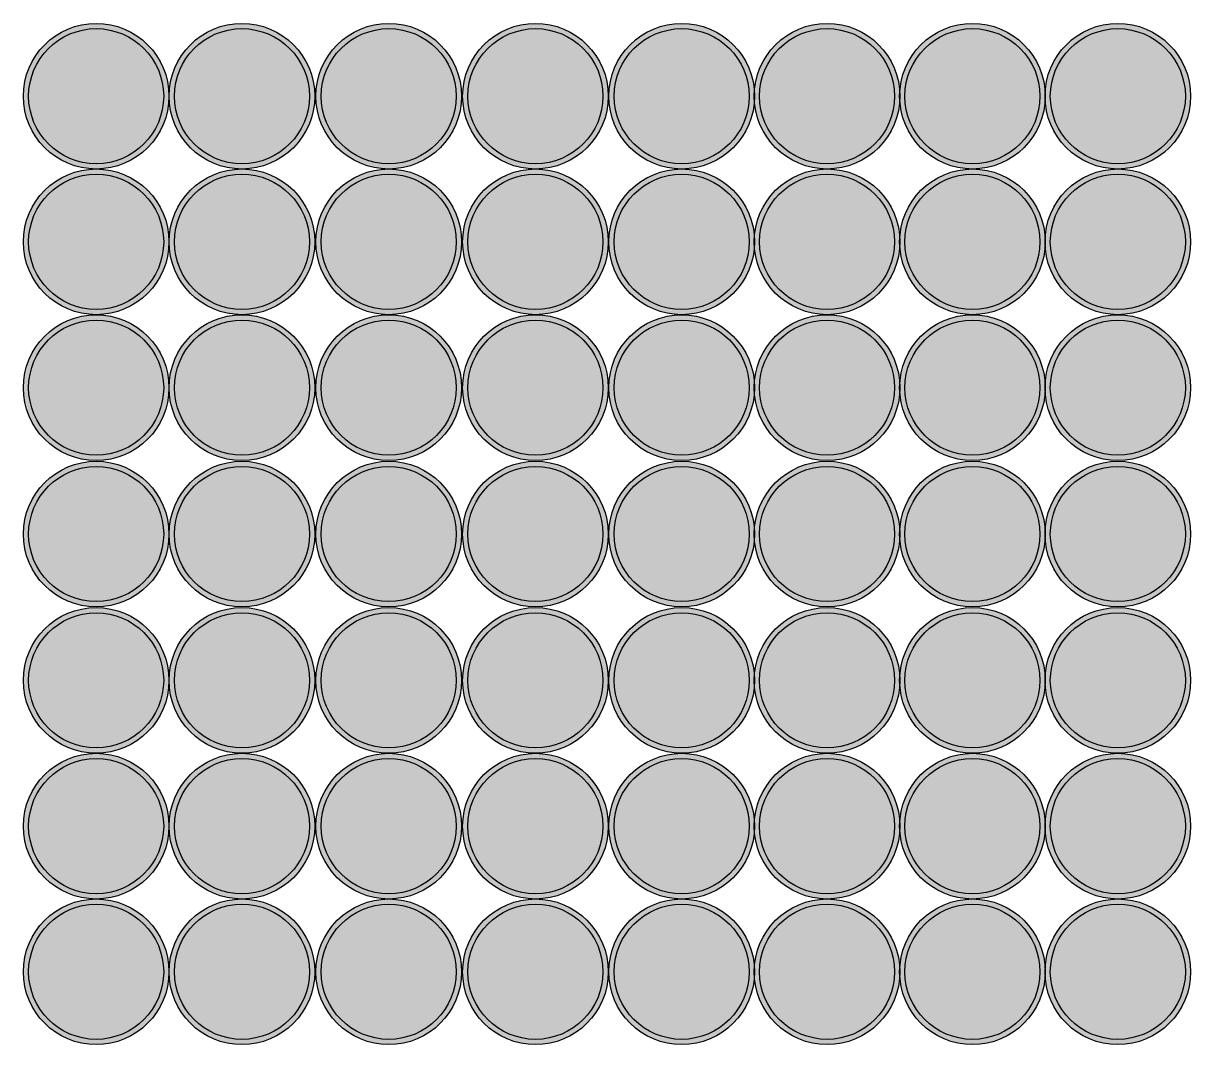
# Model space of a CAD drawing. Header units: inches. Extents: x 2620 to 4317, y 1826 to 2873.
# Drawn here: x 3246.76 to 3274.33, y 2440.18 to 2464.3 of the extents above; entities that cross this region are included whole.
import ezdxf

# ---------------------------------------------------------------- set-up
doc = ezdxf.new("R2010")
doc.units = ezdxf.units.IN
doc.header["$MEASUREMENT"] = 0

msp = doc.modelspace()

# ---------------------------------------------------------------- hatches: boundary and pattern name
h = msp.add_hatch(color=256)
h.dxf.hatch_style = 1
h.set_gradient(color1=(41, 49, 137), color2=(19, 103, 52), tint=1, name='INVCURVED')
h.paths.add_polyline_path([(3246.7558, 2462.5798, 1), (3250.1958, 2462.5798, 1)])
h.paths.add_polyline_path([(3250.0708, 2462.5798, -1), (3246.8808, 2462.5798, -1)], flags=16)
h = msp.add_hatch(color=256)
h.dxf.hatch_style = 1
h.set_gradient(color1=(41, 49, 137), color2=(19, 103, 52), tint=1, name='INVCURVED')
h.paths.add_polyline_path([(3250.19953, 2462.5798, 1), (3253.63953, 2462.5798, 1)])
h.paths.add_polyline_path([(3253.51453, 2462.5798, -1), (3250.32453, 2462.5798, -1)], flags=16)
h = msp.add_hatch(color=256)
h.dxf.hatch_style = 1
h.set_gradient(color1=(41, 49, 137), color2=(19, 103, 52), tint=1, name='INVCURVED')
h.paths.add_polyline_path([(3253.66808, 2462.5798, 1), (3257.10808, 2462.5798, 1)])
h.paths.add_polyline_path([(3256.98308, 2462.5798, -1), (3253.79308, 2462.5798, -1)], flags=16)
h = msp.add_hatch(color=256)
h.dxf.hatch_style = 1
h.set_gradient(color1=(41, 49, 137), color2=(19, 103, 52), tint=1, name='INVCURVED')
h.paths.add_polyline_path([(3257.13427, 2462.5798, 1), (3260.57427, 2462.5798, 1)])
h.paths.add_polyline_path([(3260.44927, 2462.5798, -1), (3257.25927, 2462.5798, -1)], flags=16)
h = msp.add_hatch(color=256)
h.dxf.hatch_style = 1
h.set_gradient(color1=(41, 49, 137), color2=(19, 103, 52), tint=1, name='INVCURVED')
h.paths.add_polyline_path([(3260.5882, 2462.5798, 1), (3264.0282, 2462.5798, 1)])
h.paths.add_polyline_path([(3263.9032, 2462.5798, -1), (3260.7132, 2462.5798, -1)], flags=16)
h = msp.add_hatch(color=256)
h.dxf.hatch_style = 1
h.set_gradient(color1=(41, 49, 137), color2=(19, 103, 52), tint=1, name='INVCURVED')
h.paths.add_polyline_path([(3264.02297, 2462.5798, 1), (3267.46297, 2462.5798, 1)])
h.paths.add_polyline_path([(3267.33797, 2462.5798, -1), (3264.14797, 2462.5798, -1)], flags=16)
h = msp.add_hatch(color=256)
h.dxf.hatch_style = 1
h.set_gradient(color1=(41, 49, 137), color2=(19, 103, 52), tint=1, name='INVCURVED')
h.paths.add_polyline_path([(3267.45774, 2462.5798, 1), (3270.89774, 2462.5798, 1)])
h.paths.add_polyline_path([(3270.77274, 2462.5798, -1), (3267.58274, 2462.5798, -1)], flags=16)
h = msp.add_hatch(color=256)
h.dxf.hatch_style = 1
h.set_gradient(color1=(41, 49, 137), color2=(19, 103, 52), tint=1, name='INVCURVED')
h.paths.add_polyline_path([(3270.89233, 2462.5798, 1), (3274.33233, 2462.5798, 1)])
h.paths.add_polyline_path([(3274.20733, 2462.5798, -1), (3271.01733, 2462.5798, -1)], flags=16)
h = msp.add_hatch(color=256)
h.dxf.hatch_style = 1
h.set_gradient(color1=(242, 103, 34), color2=(248, 153, 30), tint=1)
h.paths.add_polyline_path([(3250.0708, 2462.5798, 1), (3246.8808, 2462.5798, 1)])
h = msp.add_hatch(color=256)
h.dxf.hatch_style = 1
h.set_gradient(color1=(242, 103, 34), color2=(248, 153, 30), tint=1)
h.paths.add_polyline_path([(3253.51453, 2462.5798, 1), (3250.32453, 2462.5798, 1)])
h = msp.add_hatch(color=256)
h.dxf.hatch_style = 1
h.set_gradient(color1=(242, 103, 34), color2=(248, 153, 30), tint=1)
h.paths.add_polyline_path([(3256.98308, 2462.5798, 1), (3253.79308, 2462.5798, 1)])
h = msp.add_hatch(color=256)
h.dxf.hatch_style = 1
h.set_gradient(color1=(242, 103, 34), color2=(248, 153, 30), tint=1)
h.paths.add_polyline_path([(3260.44927, 2462.5798, 1), (3257.25927, 2462.5798, 1)])
h = msp.add_hatch(color=256)
h.dxf.hatch_style = 1
h.set_gradient(color1=(242, 103, 34), color2=(248, 153, 30), tint=1)
h.paths.add_polyline_path([(3263.9032, 2462.5798, 1), (3260.7132, 2462.5798, 1)])
h = msp.add_hatch(color=256)
h.dxf.hatch_style = 1
h.set_gradient(color1=(242, 103, 34), color2=(248, 153, 30), tint=1)
h.paths.add_polyline_path([(3267.33797, 2462.5798, 1), (3264.14797, 2462.5798, 1)])
h = msp.add_hatch(color=256)
h.dxf.hatch_style = 1
h.set_gradient(color1=(242, 103, 34), color2=(248, 153, 30), tint=1)
h.paths.add_polyline_path([(3270.77274, 2462.5798, 1), (3267.58274, 2462.5798, 1)])
h = msp.add_hatch(color=256)
h.dxf.hatch_style = 1
h.set_gradient(color1=(242, 103, 34), color2=(248, 153, 30), tint=1)
h.paths.add_polyline_path([(3274.20733, 2462.5798, 1), (3271.01733, 2462.5798, 1)])
h = msp.add_hatch(color=256)
h.dxf.hatch_style = 1
h.set_gradient(color1=(41, 49, 137), color2=(19, 103, 52), tint=1, name='INVCURVED')
h.paths.add_polyline_path([(3246.7558, 2459.14086, 1), (3250.1958, 2459.14086, 1)])
h.paths.add_polyline_path([(3250.0708, 2459.14086, -1), (3246.8808, 2459.14086, -1)], flags=16)
h = msp.add_hatch(color=256)
h.dxf.hatch_style = 1
h.set_gradient(color1=(242, 103, 34), color2=(248, 153, 30), tint=1)
h.paths.add_polyline_path([(3250.0708, 2459.14086, 1), (3246.8808, 2459.14086, 1)])
h = msp.add_hatch(color=256)
h.dxf.hatch_style = 1
h.set_gradient(color1=(41, 49, 137), color2=(19, 103, 52), tint=1, name='INVCURVED')
h.paths.add_polyline_path([(3250.19953, 2459.14086, 1), (3253.63953, 2459.14086, 1)])
h.paths.add_polyline_path([(3253.51453, 2459.14086, -1), (3250.32453, 2459.14086, -1)], flags=16)
h = msp.add_hatch(color=256)
h.dxf.hatch_style = 1
h.set_gradient(color1=(242, 103, 34), color2=(248, 153, 30), tint=1)
h.paths.add_polyline_path([(3253.51453, 2459.14086, 1), (3250.32453, 2459.14086, 1)])
h = msp.add_hatch(color=256)
h.dxf.hatch_style = 1
h.set_gradient(color1=(41, 49, 137), color2=(19, 103, 52), tint=1, name='INVCURVED')
h.paths.add_polyline_path([(3253.66808, 2459.14086, 1), (3257.10808, 2459.14086, 1)])
h.paths.add_polyline_path([(3256.98308, 2459.14086, -1), (3253.79308, 2459.14086, -1)], flags=16)
h = msp.add_hatch(color=256)
h.dxf.hatch_style = 1
h.set_gradient(color1=(242, 103, 34), color2=(248, 153, 30), tint=1)
h.paths.add_polyline_path([(3256.98308, 2459.14086, 1), (3253.79308, 2459.14086, 1)])
h = msp.add_hatch(color=256)
h.dxf.hatch_style = 1
h.set_gradient(color1=(41, 49, 137), color2=(19, 103, 52), tint=1, name='INVCURVED')
h.paths.add_polyline_path([(3257.13427, 2459.14086, 1), (3260.57427, 2459.14086, 1)])
h.paths.add_polyline_path([(3260.44927, 2459.14086, -1), (3257.25927, 2459.14086, -1)], flags=16)
h = msp.add_hatch(color=256)
h.dxf.hatch_style = 1
h.set_gradient(color1=(242, 103, 34), color2=(248, 153, 30), tint=1)
h.paths.add_polyline_path([(3260.44927, 2459.14086, 1), (3257.25927, 2459.14086, 1)])
h = msp.add_hatch(color=256)
h.dxf.hatch_style = 1
h.set_gradient(color1=(41, 49, 137), color2=(19, 103, 52), tint=1, name='INVCURVED')
h.paths.add_polyline_path([(3260.5882, 2459.14086, 1), (3264.0282, 2459.14086, 1)])
h.paths.add_polyline_path([(3263.9032, 2459.14086, -1), (3260.7132, 2459.14086, -1)], flags=16)
h = msp.add_hatch(color=256)
h.dxf.hatch_style = 1
h.set_gradient(color1=(242, 103, 34), color2=(248, 153, 30), tint=1)
h.paths.add_polyline_path([(3263.9032, 2459.14086, 1), (3260.7132, 2459.14086, 1)])
h = msp.add_hatch(color=256)
h.dxf.hatch_style = 1
h.set_gradient(color1=(41, 49, 137), color2=(19, 103, 52), tint=1, name='INVCURVED')
h.paths.add_polyline_path([(3264.02297, 2459.14086, 1), (3267.46297, 2459.14086, 1)])
h.paths.add_polyline_path([(3267.33797, 2459.14086, -1), (3264.14797, 2459.14086, -1)], flags=16)
h = msp.add_hatch(color=256)
h.dxf.hatch_style = 1
h.set_gradient(color1=(242, 103, 34), color2=(248, 153, 30), tint=1)
h.paths.add_polyline_path([(3267.33797, 2459.14086, 1), (3264.14797, 2459.14086, 1)])
h = msp.add_hatch(color=256)
h.dxf.hatch_style = 1
h.set_gradient(color1=(41, 49, 137), color2=(19, 103, 52), tint=1, name='INVCURVED')
h.paths.add_polyline_path([(3267.45774, 2459.14086, 1), (3270.89774, 2459.14086, 1)])
h.paths.add_polyline_path([(3270.77274, 2459.14086, -1), (3267.58274, 2459.14086, -1)], flags=16)
h = msp.add_hatch(color=256)
h.dxf.hatch_style = 1
h.set_gradient(color1=(242, 103, 34), color2=(248, 153, 30), tint=1)
h.paths.add_polyline_path([(3270.77274, 2459.14086, 1), (3267.58274, 2459.14086, 1)])
h = msp.add_hatch(color=256)
h.dxf.hatch_style = 1
h.set_gradient(color1=(41, 49, 137), color2=(19, 103, 52), tint=1, name='INVCURVED')
h.paths.add_polyline_path([(3270.89233, 2459.14086, 1), (3274.33233, 2459.14086, 1)])
h.paths.add_polyline_path([(3274.20733, 2459.14086, -1), (3271.01733, 2459.14086, -1)], flags=16)
h = msp.add_hatch(color=256)
h.dxf.hatch_style = 1
h.set_gradient(color1=(242, 103, 34), color2=(248, 153, 30), tint=1)
h.paths.add_polyline_path([(3274.20733, 2459.14086, 1), (3271.01733, 2459.14086, 1)])
h = msp.add_hatch(color=256)
h.dxf.hatch_style = 1
h.set_gradient(color1=(41, 49, 137), color2=(19, 103, 52), tint=1, name='INVCURVED')
h.paths.add_polyline_path([(3246.7558, 2455.69734, 1), (3250.1958, 2455.69734, 1)])
h.paths.add_polyline_path([(3250.0708, 2455.69734, -1), (3246.8808, 2455.69734, -1)], flags=16)
h = msp.add_hatch(color=256)
h.dxf.hatch_style = 1
h.set_gradient(color1=(41, 49, 137), color2=(19, 103, 52), tint=1, name='INVCURVED')
h.paths.add_polyline_path([(3250.19953, 2455.69734, 1), (3253.63953, 2455.69734, 1)])
h.paths.add_polyline_path([(3253.51453, 2455.69734, -1), (3250.32453, 2455.69734, -1)], flags=16)
h = msp.add_hatch(color=256)
h.dxf.hatch_style = 1
h.set_gradient(color1=(41, 49, 137), color2=(19, 103, 52), tint=1, name='INVCURVED')
h.paths.add_polyline_path([(3253.66808, 2455.69734, 1), (3257.10808, 2455.69734, 1)])
h.paths.add_polyline_path([(3256.98308, 2455.69734, -1), (3253.79308, 2455.69734, -1)], flags=16)
h = msp.add_hatch(color=256)
h.dxf.hatch_style = 1
h.set_gradient(color1=(41, 49, 137), color2=(19, 103, 52), tint=1, name='INVCURVED')
h.paths.add_polyline_path([(3257.13427, 2455.69734, 1), (3260.57427, 2455.69734, 1)])
h.paths.add_polyline_path([(3260.44927, 2455.69734, -1), (3257.25927, 2455.69734, -1)], flags=16)
h = msp.add_hatch(color=256)
h.dxf.hatch_style = 1
h.set_gradient(color1=(41, 49, 137), color2=(19, 103, 52), tint=1, name='INVCURVED')
h.paths.add_polyline_path([(3260.5882, 2455.69734, 1), (3264.0282, 2455.69734, 1)])
h.paths.add_polyline_path([(3263.9032, 2455.69734, -1), (3260.7132, 2455.69734, -1)], flags=16)
h = msp.add_hatch(color=256)
h.dxf.hatch_style = 1
h.set_gradient(color1=(41, 49, 137), color2=(19, 103, 52), tint=1, name='INVCURVED')
h.paths.add_polyline_path([(3264.02297, 2455.69734, 1), (3267.46297, 2455.69734, 1)])
h.paths.add_polyline_path([(3267.33797, 2455.69734, -1), (3264.14797, 2455.69734, -1)], flags=16)
h = msp.add_hatch(color=256)
h.dxf.hatch_style = 1
h.set_gradient(color1=(41, 49, 137), color2=(19, 103, 52), tint=1, name='INVCURVED')
h.paths.add_polyline_path([(3267.45774, 2455.69734, 1), (3270.89774, 2455.69734, 1)])
h.paths.add_polyline_path([(3270.77274, 2455.69734, -1), (3267.58274, 2455.69734, -1)], flags=16)
h = msp.add_hatch(color=256)
h.dxf.hatch_style = 1
h.set_gradient(color1=(41, 49, 137), color2=(19, 103, 52), tint=1, name='INVCURVED')
h.paths.add_polyline_path([(3270.89233, 2455.69734, 1), (3274.33233, 2455.69734, 1)])
h.paths.add_polyline_path([(3274.20733, 2455.69734, -1), (3271.01733, 2455.69734, -1)], flags=16)
h = msp.add_hatch(color=256)
h.dxf.hatch_style = 1
h.set_gradient(color1=(242, 103, 34), color2=(248, 153, 30), tint=1)
h.paths.add_polyline_path([(3250.0708, 2455.69734, 1), (3246.8808, 2455.69734, 1)])
h = msp.add_hatch(color=256)
h.dxf.hatch_style = 1
h.set_gradient(color1=(242, 103, 34), color2=(248, 153, 30), tint=1)
h.paths.add_polyline_path([(3253.51453, 2455.69734, 1), (3250.32453, 2455.69734, 1)])
h = msp.add_hatch(color=256)
h.dxf.hatch_style = 1
h.set_gradient(color1=(242, 103, 34), color2=(248, 153, 30), tint=1)
h.paths.add_polyline_path([(3256.98308, 2455.69734, 1), (3253.79308, 2455.69734, 1)])
h = msp.add_hatch(color=256)
h.dxf.hatch_style = 1
h.set_gradient(color1=(242, 103, 34), color2=(248, 153, 30), tint=1)
h.paths.add_polyline_path([(3260.44927, 2455.69734, 1), (3257.25927, 2455.69734, 1)])
h = msp.add_hatch(color=256)
h.dxf.hatch_style = 1
h.set_gradient(color1=(242, 103, 34), color2=(248, 153, 30), tint=1)
h.paths.add_polyline_path([(3263.9032, 2455.69734, 1), (3260.7132, 2455.69734, 1)])
h = msp.add_hatch(color=256)
h.dxf.hatch_style = 1
h.set_gradient(color1=(242, 103, 34), color2=(248, 153, 30), tint=1)
h.paths.add_polyline_path([(3267.33797, 2455.69734, 1), (3264.14797, 2455.69734, 1)])
h = msp.add_hatch(color=256)
h.dxf.hatch_style = 1
h.set_gradient(color1=(242, 103, 34), color2=(248, 153, 30), tint=1)
h.paths.add_polyline_path([(3270.77274, 2455.69734, 1), (3267.58274, 2455.69734, 1)])
h = msp.add_hatch(color=256)
h.dxf.hatch_style = 1
h.set_gradient(color1=(242, 103, 34), color2=(248, 153, 30), tint=1)
h.paths.add_polyline_path([(3274.20733, 2455.69734, 1), (3271.01733, 2455.69734, 1)])
h = msp.add_hatch(color=256)
h.dxf.hatch_style = 1
h.set_gradient(color1=(41, 49, 137), color2=(19, 103, 52), tint=1, name='INVCURVED')
h.paths.add_polyline_path([(3246.7558, 2452.23998, 1), (3250.1958, 2452.23998, 1)])
h.paths.add_polyline_path([(3250.0708, 2452.23998, -1), (3246.8808, 2452.23998, -1)], flags=16)
h = msp.add_hatch(color=256)
h.dxf.hatch_style = 1
h.set_gradient(color1=(242, 103, 34), color2=(248, 153, 30), tint=1)
h.paths.add_polyline_path([(3250.0708, 2452.23998, 1), (3246.8808, 2452.23998, 1)])
h = msp.add_hatch(color=256)
h.dxf.hatch_style = 1
h.set_gradient(color1=(41, 49, 137), color2=(19, 103, 52), tint=1, name='INVCURVED')
h.paths.add_polyline_path([(3250.19953, 2452.23998, 1), (3253.63953, 2452.23998, 1)])
h.paths.add_polyline_path([(3253.51453, 2452.23998, -1), (3250.32453, 2452.23998, -1)], flags=16)
h = msp.add_hatch(color=256)
h.dxf.hatch_style = 1
h.set_gradient(color1=(242, 103, 34), color2=(248, 153, 30), tint=1)
h.paths.add_polyline_path([(3253.51453, 2452.23998, 1), (3250.32453, 2452.23998, 1)])
h = msp.add_hatch(color=256)
h.dxf.hatch_style = 1
h.set_gradient(color1=(41, 49, 137), color2=(19, 103, 52), tint=1, name='INVCURVED')
h.paths.add_polyline_path([(3253.66808, 2452.23998, 1), (3257.10808, 2452.23998, 1)])
h.paths.add_polyline_path([(3256.98308, 2452.23998, -1), (3253.79308, 2452.23998, -1)], flags=16)
h = msp.add_hatch(color=256)
h.dxf.hatch_style = 1
h.set_gradient(color1=(242, 103, 34), color2=(248, 153, 30), tint=1)
h.paths.add_polyline_path([(3256.98308, 2452.23998, 1), (3253.79308, 2452.23998, 1)])
h = msp.add_hatch(color=256)
h.dxf.hatch_style = 1
h.set_gradient(color1=(41, 49, 137), color2=(19, 103, 52), tint=1, name='INVCURVED')
h.paths.add_polyline_path([(3257.13427, 2452.23998, 1), (3260.57427, 2452.23998, 1)])
h.paths.add_polyline_path([(3260.44927, 2452.23998, -1), (3257.25927, 2452.23998, -1)], flags=16)
h = msp.add_hatch(color=256)
h.dxf.hatch_style = 1
h.set_gradient(color1=(242, 103, 34), color2=(248, 153, 30), tint=1)
h.paths.add_polyline_path([(3260.44927, 2452.23998, 1), (3257.25927, 2452.23998, 1)])
h = msp.add_hatch(color=256)
h.dxf.hatch_style = 1
h.set_gradient(color1=(41, 49, 137), color2=(19, 103, 52), tint=1, name='INVCURVED')
h.paths.add_polyline_path([(3260.5882, 2452.23998, 1), (3264.0282, 2452.23998, 1)])
h.paths.add_polyline_path([(3263.9032, 2452.23998, -1), (3260.7132, 2452.23998, -1)], flags=16)
h = msp.add_hatch(color=256)
h.dxf.hatch_style = 1
h.set_gradient(color1=(242, 103, 34), color2=(248, 153, 30), tint=1)
h.paths.add_polyline_path([(3263.9032, 2452.23998, 1), (3260.7132, 2452.23998, 1)])
h = msp.add_hatch(color=256)
h.dxf.hatch_style = 1
h.set_gradient(color1=(41, 49, 137), color2=(19, 103, 52), tint=1, name='INVCURVED')
h.paths.add_polyline_path([(3264.02297, 2452.23998, 1), (3267.46297, 2452.23998, 1)])
h.paths.add_polyline_path([(3267.33797, 2452.23998, -1), (3264.14797, 2452.23998, -1)], flags=16)
h = msp.add_hatch(color=256)
h.dxf.hatch_style = 1
h.set_gradient(color1=(242, 103, 34), color2=(248, 153, 30), tint=1)
h.paths.add_polyline_path([(3267.33797, 2452.23998, 1), (3264.14797, 2452.23998, 1)])
h = msp.add_hatch(color=256)
h.dxf.hatch_style = 1
h.set_gradient(color1=(41, 49, 137), color2=(19, 103, 52), tint=1, name='INVCURVED')
h.paths.add_polyline_path([(3267.45774, 2452.23998, 1), (3270.89774, 2452.23998, 1)])
h.paths.add_polyline_path([(3270.77274, 2452.23998, -1), (3267.58274, 2452.23998, -1)], flags=16)
h = msp.add_hatch(color=256)
h.dxf.hatch_style = 1
h.set_gradient(color1=(242, 103, 34), color2=(248, 153, 30), tint=1)
h.paths.add_polyline_path([(3270.77274, 2452.23998, 1), (3267.58274, 2452.23998, 1)])
h = msp.add_hatch(color=256)
h.dxf.hatch_style = 1
h.set_gradient(color1=(41, 49, 137), color2=(19, 103, 52), tint=1, name='INVCURVED')
h.paths.add_polyline_path([(3270.89233, 2452.23998, 1), (3274.33233, 2452.23998, 1)])
h.paths.add_polyline_path([(3274.20733, 2452.23998, -1), (3271.01733, 2452.23998, -1)], flags=16)
h = msp.add_hatch(color=256)
h.dxf.hatch_style = 1
h.set_gradient(color1=(242, 103, 34), color2=(248, 153, 30), tint=1)
h.paths.add_polyline_path([(3274.20733, 2452.23998, 1), (3271.01733, 2452.23998, 1)])
h = msp.add_hatch(color=256)
h.dxf.hatch_style = 1
h.set_gradient(color1=(41, 49, 137), color2=(19, 103, 52), tint=1, name='INVCURVED')
h.paths.add_polyline_path([(3246.7558, 2448.7857, 1), (3250.1958, 2448.7857, 1)])
h.paths.add_polyline_path([(3250.0708, 2448.7857, -1), (3246.8808, 2448.7857, -1)], flags=16)
h = msp.add_hatch(color=256)
h.dxf.hatch_style = 1
h.set_gradient(color1=(41, 49, 137), color2=(19, 103, 52), tint=1, name='INVCURVED')
h.paths.add_polyline_path([(3250.19953, 2448.7857, 1), (3253.63953, 2448.7857, 1)])
h.paths.add_polyline_path([(3253.51453, 2448.7857, -1), (3250.32453, 2448.7857, -1)], flags=16)
h = msp.add_hatch(color=256)
h.dxf.hatch_style = 1
h.set_gradient(color1=(41, 49, 137), color2=(19, 103, 52), tint=1, name='INVCURVED')
h.paths.add_polyline_path([(3253.66808, 2448.7857, 1), (3257.10808, 2448.7857, 1)])
h.paths.add_polyline_path([(3256.98308, 2448.7857, -1), (3253.79308, 2448.7857, -1)], flags=16)
h = msp.add_hatch(color=256)
h.dxf.hatch_style = 1
h.set_gradient(color1=(41, 49, 137), color2=(19, 103, 52), tint=1, name='INVCURVED')
h.paths.add_polyline_path([(3257.13427, 2448.7857, 1), (3260.57427, 2448.7857, 1)])
h.paths.add_polyline_path([(3260.44927, 2448.7857, -1), (3257.25927, 2448.7857, -1)], flags=16)
h = msp.add_hatch(color=256)
h.dxf.hatch_style = 1
h.set_gradient(color1=(41, 49, 137), color2=(19, 103, 52), tint=1, name='INVCURVED')
h.paths.add_polyline_path([(3260.5882, 2448.7857, 1), (3264.0282, 2448.7857, 1)])
h.paths.add_polyline_path([(3263.9032, 2448.7857, -1), (3260.7132, 2448.7857, -1)], flags=16)
h = msp.add_hatch(color=256)
h.dxf.hatch_style = 1
h.set_gradient(color1=(41, 49, 137), color2=(19, 103, 52), tint=1, name='INVCURVED')
h.paths.add_polyline_path([(3264.02297, 2448.7857, 1), (3267.46297, 2448.7857, 1)])
h.paths.add_polyline_path([(3267.33797, 2448.7857, -1), (3264.14797, 2448.7857, -1)], flags=16)
h = msp.add_hatch(color=256)
h.dxf.hatch_style = 1
h.set_gradient(color1=(41, 49, 137), color2=(19, 103, 52), tint=1, name='INVCURVED')
h.paths.add_polyline_path([(3267.45774, 2448.7857, 1), (3270.89774, 2448.7857, 1)])
h.paths.add_polyline_path([(3270.77274, 2448.7857, -1), (3267.58274, 2448.7857, -1)], flags=16)
h = msp.add_hatch(color=256)
h.dxf.hatch_style = 1
h.set_gradient(color1=(41, 49, 137), color2=(19, 103, 52), tint=1, name='INVCURVED')
h.paths.add_polyline_path([(3270.89233, 2448.7857, 1), (3274.33233, 2448.7857, 1)])
h.paths.add_polyline_path([(3274.20733, 2448.7857, -1), (3271.01733, 2448.7857, -1)], flags=16)
h = msp.add_hatch(color=256)
h.dxf.hatch_style = 1
h.set_gradient(color1=(242, 103, 34), color2=(248, 153, 30), tint=1)
h.paths.add_polyline_path([(3250.0708, 2448.7857, 1), (3246.8808, 2448.7857, 1)])
h = msp.add_hatch(color=256)
h.dxf.hatch_style = 1
h.set_gradient(color1=(242, 103, 34), color2=(248, 153, 30), tint=1)
h.paths.add_polyline_path([(3253.51453, 2448.7857, 1), (3250.32453, 2448.7857, 1)])
h = msp.add_hatch(color=256)
h.dxf.hatch_style = 1
h.set_gradient(color1=(242, 103, 34), color2=(248, 153, 30), tint=1)
h.paths.add_polyline_path([(3256.98308, 2448.7857, 1), (3253.79308, 2448.7857, 1)])
h = msp.add_hatch(color=256)
h.dxf.hatch_style = 1
h.set_gradient(color1=(242, 103, 34), color2=(248, 153, 30), tint=1)
h.paths.add_polyline_path([(3260.44927, 2448.7857, 1), (3257.25927, 2448.7857, 1)])
h = msp.add_hatch(color=256)
h.dxf.hatch_style = 1
h.set_gradient(color1=(242, 103, 34), color2=(248, 153, 30), tint=1)
h.paths.add_polyline_path([(3263.9032, 2448.7857, 1), (3260.7132, 2448.7857, 1)])
h = msp.add_hatch(color=256)
h.dxf.hatch_style = 1
h.set_gradient(color1=(242, 103, 34), color2=(248, 153, 30), tint=1)
h.paths.add_polyline_path([(3267.33797, 2448.7857, 1), (3264.14797, 2448.7857, 1)])
h = msp.add_hatch(color=256)
h.dxf.hatch_style = 1
h.set_gradient(color1=(242, 103, 34), color2=(248, 153, 30), tint=1)
h.paths.add_polyline_path([(3270.77274, 2448.7857, 1), (3267.58274, 2448.7857, 1)])
h = msp.add_hatch(color=256)
h.dxf.hatch_style = 1
h.set_gradient(color1=(242, 103, 34), color2=(248, 153, 30), tint=1)
h.paths.add_polyline_path([(3274.20733, 2448.7857, 1), (3271.01733, 2448.7857, 1)])
h = msp.add_hatch(color=256)
h.dxf.hatch_style = 1
h.set_gradient(color1=(41, 49, 137), color2=(19, 103, 52), tint=1, name='INVCURVED')
h.paths.add_polyline_path([(3246.7558, 2445.34316, 1), (3250.1958, 2445.34316, 1)])
h.paths.add_polyline_path([(3250.0708, 2445.34316, -1), (3246.8808, 2445.34316, -1)], flags=16)
h = msp.add_hatch(color=256)
h.dxf.hatch_style = 1
h.set_gradient(color1=(242, 103, 34), color2=(248, 153, 30), tint=1)
h.paths.add_polyline_path([(3250.0708, 2445.34316, 1), (3246.8808, 2445.34316, 1)])
h = msp.add_hatch(color=256)
h.dxf.hatch_style = 1
h.set_gradient(color1=(41, 49, 137), color2=(19, 103, 52), tint=1, name='INVCURVED')
h.paths.add_polyline_path([(3250.19953, 2445.34316, 1), (3253.63953, 2445.34316, 1)])
h.paths.add_polyline_path([(3253.51453, 2445.34316, -1), (3250.32453, 2445.34316, -1)], flags=16)
h = msp.add_hatch(color=256)
h.dxf.hatch_style = 1
h.set_gradient(color1=(242, 103, 34), color2=(248, 153, 30), tint=1)
h.paths.add_polyline_path([(3253.51453, 2445.34316, 1), (3250.32453, 2445.34316, 1)])
h = msp.add_hatch(color=256)
h.dxf.hatch_style = 1
h.set_gradient(color1=(41, 49, 137), color2=(19, 103, 52), tint=1, name='INVCURVED')
h.paths.add_polyline_path([(3253.66808, 2445.34316, 1), (3257.10808, 2445.34316, 1)])
h.paths.add_polyline_path([(3256.98308, 2445.34316, -1), (3253.79308, 2445.34316, -1)], flags=16)
h = msp.add_hatch(color=256)
h.dxf.hatch_style = 1
h.set_gradient(color1=(242, 103, 34), color2=(248, 153, 30), tint=1)
h.paths.add_polyline_path([(3256.98308, 2445.34316, 1), (3253.79308, 2445.34316, 1)])
h = msp.add_hatch(color=256)
h.dxf.hatch_style = 1
h.set_gradient(color1=(41, 49, 137), color2=(19, 103, 52), tint=1, name='INVCURVED')
h.paths.add_polyline_path([(3257.13427, 2445.34316, 1), (3260.57427, 2445.34316, 1)])
h.paths.add_polyline_path([(3260.44927, 2445.34316, -1), (3257.25927, 2445.34316, -1)], flags=16)
h = msp.add_hatch(color=256)
h.dxf.hatch_style = 1
h.set_gradient(color1=(242, 103, 34), color2=(248, 153, 30), tint=1)
h.paths.add_polyline_path([(3260.44927, 2445.34316, 1), (3257.25927, 2445.34316, 1)])
h = msp.add_hatch(color=256)
h.dxf.hatch_style = 1
h.set_gradient(color1=(41, 49, 137), color2=(19, 103, 52), tint=1, name='INVCURVED')
h.paths.add_polyline_path([(3260.5882, 2445.34316, 1), (3264.0282, 2445.34316, 1)])
h.paths.add_polyline_path([(3263.9032, 2445.34316, -1), (3260.7132, 2445.34316, -1)], flags=16)
h = msp.add_hatch(color=256)
h.dxf.hatch_style = 1
h.set_gradient(color1=(242, 103, 34), color2=(248, 153, 30), tint=1)
h.paths.add_polyline_path([(3263.9032, 2445.34316, 1), (3260.7132, 2445.34316, 1)])
h = msp.add_hatch(color=256)
h.dxf.hatch_style = 1
h.set_gradient(color1=(41, 49, 137), color2=(19, 103, 52), tint=1, name='INVCURVED')
h.paths.add_polyline_path([(3264.02297, 2445.34316, 1), (3267.46297, 2445.34316, 1)])
h.paths.add_polyline_path([(3267.33797, 2445.34316, -1), (3264.14797, 2445.34316, -1)], flags=16)
h = msp.add_hatch(color=256)
h.dxf.hatch_style = 1
h.set_gradient(color1=(242, 103, 34), color2=(248, 153, 30), tint=1)
h.paths.add_polyline_path([(3267.33797, 2445.34316, 1), (3264.14797, 2445.34316, 1)])
h = msp.add_hatch(color=256)
h.dxf.hatch_style = 1
h.set_gradient(color1=(41, 49, 137), color2=(19, 103, 52), tint=1, name='INVCURVED')
h.paths.add_polyline_path([(3267.45774, 2445.34316, 1), (3270.89774, 2445.34316, 1)])
h.paths.add_polyline_path([(3270.77274, 2445.34316, -1), (3267.58274, 2445.34316, -1)], flags=16)
h = msp.add_hatch(color=256)
h.dxf.hatch_style = 1
h.set_gradient(color1=(242, 103, 34), color2=(248, 153, 30), tint=1)
h.paths.add_polyline_path([(3270.77274, 2445.34316, 1), (3267.58274, 2445.34316, 1)])
h = msp.add_hatch(color=256)
h.dxf.hatch_style = 1
h.set_gradient(color1=(41, 49, 137), color2=(19, 103, 52), tint=1, name='INVCURVED')
h.paths.add_polyline_path([(3270.89233, 2445.34316, 1), (3274.33233, 2445.34316, 1)])
h.paths.add_polyline_path([(3274.20733, 2445.34316, -1), (3271.01733, 2445.34316, -1)], flags=16)
h = msp.add_hatch(color=256)
h.dxf.hatch_style = 1
h.set_gradient(color1=(242, 103, 34), color2=(248, 153, 30), tint=1)
h.paths.add_polyline_path([(3274.20733, 2445.34316, 1), (3271.01733, 2445.34316, 1)])
h = msp.add_hatch(color=256)
h.dxf.hatch_style = 1
h.set_gradient(color1=(41, 49, 137), color2=(19, 103, 52), tint=1, name='INVCURVED')
h.paths.add_polyline_path([(3246.7558, 2441.90422, 1), (3250.1958, 2441.90422, 1)])
h.paths.add_polyline_path([(3250.0708, 2441.90422, -1), (3246.8808, 2441.90422, -1)], flags=16)
h = msp.add_hatch(color=256)
h.dxf.hatch_style = 1
h.set_gradient(color1=(41, 49, 137), color2=(19, 103, 52), tint=1, name='INVCURVED')
h.paths.add_polyline_path([(3250.19953, 2441.90422, 1), (3253.63953, 2441.90422, 1)])
h.paths.add_polyline_path([(3253.51453, 2441.90422, -1), (3250.32453, 2441.90422, -1)], flags=16)
h = msp.add_hatch(color=256)
h.dxf.hatch_style = 1
h.set_gradient(color1=(41, 49, 137), color2=(19, 103, 52), tint=1, name='INVCURVED')
h.paths.add_polyline_path([(3253.66808, 2441.90422, 1), (3257.10808, 2441.90422, 1)])
h.paths.add_polyline_path([(3256.98308, 2441.90422, -1), (3253.79308, 2441.90422, -1)], flags=16)
h = msp.add_hatch(color=256)
h.dxf.hatch_style = 1
h.set_gradient(color1=(41, 49, 137), color2=(19, 103, 52), tint=1, name='INVCURVED')
h.paths.add_polyline_path([(3257.13427, 2441.90422, 1), (3260.57427, 2441.90422, 1)])
h.paths.add_polyline_path([(3260.44927, 2441.90422, -1), (3257.25927, 2441.90422, -1)], flags=16)
h = msp.add_hatch(color=256)
h.dxf.hatch_style = 1
h.set_gradient(color1=(41, 49, 137), color2=(19, 103, 52), tint=1, name='INVCURVED')
h.paths.add_polyline_path([(3260.5882, 2441.90422, 1), (3264.0282, 2441.90422, 1)])
h.paths.add_polyline_path([(3263.9032, 2441.90422, -1), (3260.7132, 2441.90422, -1)], flags=16)
h = msp.add_hatch(color=256)
h.dxf.hatch_style = 1
h.set_gradient(color1=(41, 49, 137), color2=(19, 103, 52), tint=1, name='INVCURVED')
h.paths.add_polyline_path([(3264.02297, 2441.90422, 1), (3267.46297, 2441.90422, 1)])
h.paths.add_polyline_path([(3267.33797, 2441.90422, -1), (3264.14797, 2441.90422, -1)], flags=16)
h = msp.add_hatch(color=256)
h.dxf.hatch_style = 1
h.set_gradient(color1=(41, 49, 137), color2=(19, 103, 52), tint=1, name='INVCURVED')
h.paths.add_polyline_path([(3267.45774, 2441.90422, 1), (3270.89774, 2441.90422, 1)])
h.paths.add_polyline_path([(3270.77274, 2441.90422, -1), (3267.58274, 2441.90422, -1)], flags=16)
h = msp.add_hatch(color=256)
h.dxf.hatch_style = 1
h.set_gradient(color1=(41, 49, 137), color2=(19, 103, 52), tint=1, name='INVCURVED')
h.paths.add_polyline_path([(3270.89233, 2441.90422, 1), (3274.33233, 2441.90422, 1)])
h.paths.add_polyline_path([(3274.20733, 2441.90422, -1), (3271.01733, 2441.90422, -1)], flags=16)
h = msp.add_hatch(color=256)
h.dxf.hatch_style = 1
h.set_gradient(color1=(242, 103, 34), color2=(248, 153, 30), tint=1)
h.paths.add_polyline_path([(3250.0708, 2441.90422, 1), (3246.8808, 2441.90422, 1)])
h = msp.add_hatch(color=256)
h.dxf.hatch_style = 1
h.set_gradient(color1=(242, 103, 34), color2=(248, 153, 30), tint=1)
h.paths.add_polyline_path([(3253.51453, 2441.90422, 1), (3250.32453, 2441.90422, 1)])
h = msp.add_hatch(color=256)
h.dxf.hatch_style = 1
h.set_gradient(color1=(242, 103, 34), color2=(248, 153, 30), tint=1)
h.paths.add_polyline_path([(3256.98308, 2441.90422, 1), (3253.79308, 2441.90422, 1)])
h = msp.add_hatch(color=256)
h.dxf.hatch_style = 1
h.set_gradient(color1=(242, 103, 34), color2=(248, 153, 30), tint=1)
h.paths.add_polyline_path([(3260.44927, 2441.90422, 1), (3257.25927, 2441.90422, 1)])
h = msp.add_hatch(color=256)
h.dxf.hatch_style = 1
h.set_gradient(color1=(242, 103, 34), color2=(248, 153, 30), tint=1)
h.paths.add_polyline_path([(3263.9032, 2441.90422, 1), (3260.7132, 2441.90422, 1)])
h = msp.add_hatch(color=256)
h.dxf.hatch_style = 1
h.set_gradient(color1=(242, 103, 34), color2=(248, 153, 30), tint=1)
h.paths.add_polyline_path([(3267.33797, 2441.90422, 1), (3264.14797, 2441.90422, 1)])
h = msp.add_hatch(color=256)
h.dxf.hatch_style = 1
h.set_gradient(color1=(242, 103, 34), color2=(248, 153, 30), tint=1)
h.paths.add_polyline_path([(3270.77274, 2441.90422, 1), (3267.58274, 2441.90422, 1)])
h = msp.add_hatch(color=256)
h.dxf.hatch_style = 1
h.set_gradient(color1=(242, 103, 34), color2=(248, 153, 30), tint=1)
h.paths.add_polyline_path([(3274.20733, 2441.90422, 1), (3271.01733, 2441.90422, 1)])

# ---------------------------------------------------------------- linework, layer by layer
for centre, radius in [((3248.4758, 2462.5798), 1.72), ((3251.91953, 2462.5798), 1.72), ((3255.38808, 2462.5798), 1.72), ((3258.85427, 2462.5798), 1.72), ((3262.3082, 2462.5798), 1.72), ((3265.74297, 2462.5798), 1.72), ((3269.17774, 2462.5798), 1.72), ((3272.61233, 2462.5798), 1.72), ((3248.4758, 2462.5798), 1.595), ((3251.91953, 2462.5798), 1.595), ((3255.38808, 2462.5798), 1.595), ((3258.85427, 2462.5798), 1.595), ((3262.3082, 2462.5798), 1.595), ((3265.74297, 2462.5798), 1.595), ((3269.17774, 2462.5798), 1.595), ((3272.61233, 2462.5798), 1.595), ((3248.4758, 2459.14086), 1.72), ((3248.4758, 2459.14086), 1.595), ((3251.91953, 2459.14086), 1.72), ((3251.91953, 2459.14086), 1.595), ((3255.38808, 2459.14086), 1.72), ((3255.38808, 2459.14086), 1.595), ((3258.85427, 2459.14086), 1.72), ((3258.85427, 2459.14086), 1.595), ((3262.3082, 2459.14086), 1.72), ((3262.3082, 2459.14086), 1.595), ((3265.74297, 2459.14086), 1.72), ((3265.74297, 2459.14086), 1.595), ((3269.17774, 2459.14086), 1.72), ((3269.17774, 2459.14086), 1.595), ((3272.61233, 2459.14086), 1.72), ((3272.61233, 2459.14086), 1.595), ((3248.4758, 2455.69734), 1.72), ((3251.91953, 2455.69734), 1.72), ((3255.38808, 2455.69734), 1.72), ((3258.85427, 2455.69734), 1.72), ((3262.3082, 2455.69734), 1.72), ((3265.74297, 2455.69734), 1.72), ((3269.17774, 2455.69734), 1.72), ((3272.61233, 2455.69734), 1.72), ((3248.4758, 2455.69734), 1.595), ((3251.91953, 2455.69734), 1.595), ((3255.38808, 2455.69734), 1.595), ((3258.85427, 2455.69734), 1.595), ((3262.3082, 2455.69734), 1.595), ((3265.74297, 2455.69734), 1.595), ((3269.17774, 2455.69734), 1.595), ((3272.61233, 2455.69734), 1.595), ((3248.4758, 2452.23998), 1.72), ((3248.4758, 2452.23998), 1.595), ((3251.91953, 2452.23998), 1.72), ((3251.91953, 2452.23998), 1.595), ((3255.38808, 2452.23998), 1.72), ((3255.38808, 2452.23998), 1.595), ((3258.85427, 2452.23998), 1.72), ((3258.85427, 2452.23998), 1.595), ((3262.3082, 2452.23998), 1.72), ((3262.3082, 2452.23998), 1.595), ((3265.74297, 2452.23998), 1.72), ((3265.74297, 2452.23998), 1.595), ((3269.17774, 2452.23998), 1.72), ((3269.17774, 2452.23998), 1.595), ((3272.61233, 2452.23998), 1.72), ((3272.61233, 2452.23998), 1.595), ((3248.4758, 2448.7857), 1.72), ((3251.91953, 2448.7857), 1.72), ((3255.38808, 2448.7857), 1.72), ((3258.85427, 2448.7857), 1.72), ((3262.3082, 2448.7857), 1.72), ((3265.74297, 2448.7857), 1.72), ((3269.17774, 2448.7857), 1.72), ((3272.61233, 2448.7857), 1.72), ((3248.4758, 2448.7857), 1.595), ((3251.91953, 2448.7857), 1.595), ((3255.38808, 2448.7857), 1.595), ((3258.85427, 2448.7857), 1.595), ((3262.3082, 2448.7857), 1.595), ((3265.74297, 2448.7857), 1.595), ((3269.17774, 2448.7857), 1.595), ((3272.61233, 2448.7857), 1.595), ((3248.4758, 2445.34316), 1.72), ((3248.4758, 2445.34316), 1.595), ((3251.91953, 2445.34316), 1.72), ((3251.91953, 2445.34316), 1.595), ((3255.38808, 2445.34316), 1.72), ((3255.38808, 2445.34316), 1.595), ((3258.85427, 2445.34316), 1.72), ((3258.85427, 2445.34316), 1.595), ((3262.3082, 2445.34316), 1.72), ((3262.3082, 2445.34316), 1.595), ((3265.74297, 2445.34316), 1.72), ((3265.74297, 2445.34316), 1.595), ((3269.17774, 2445.34316), 1.72), ((3269.17774, 2445.34316), 1.595), ((3272.61233, 2445.34316), 1.72), ((3272.61233, 2445.34316), 1.595), ((3248.4758, 2441.90422), 1.72), ((3251.91953, 2441.90422), 1.72), ((3255.38808, 2441.90422), 1.72), ((3258.85427, 2441.90422), 1.72), ((3262.3082, 2441.90422), 1.72), ((3265.74297, 2441.90422), 1.72), ((3269.17774, 2441.90422), 1.72), ((3272.61233, 2441.90422), 1.72), ((3248.4758, 2441.90422), 1.595), ((3251.91953, 2441.90422), 1.595), ((3255.38808, 2441.90422), 1.595), ((3258.85427, 2441.90422), 1.595), ((3262.3082, 2441.90422), 1.595), ((3265.74297, 2441.90422), 1.595), ((3269.17774, 2441.90422), 1.595), ((3272.61233, 2441.90422), 1.595)]:
    msp.add_circle(centre, radius)

doc.saveas('drawing.dxf')
